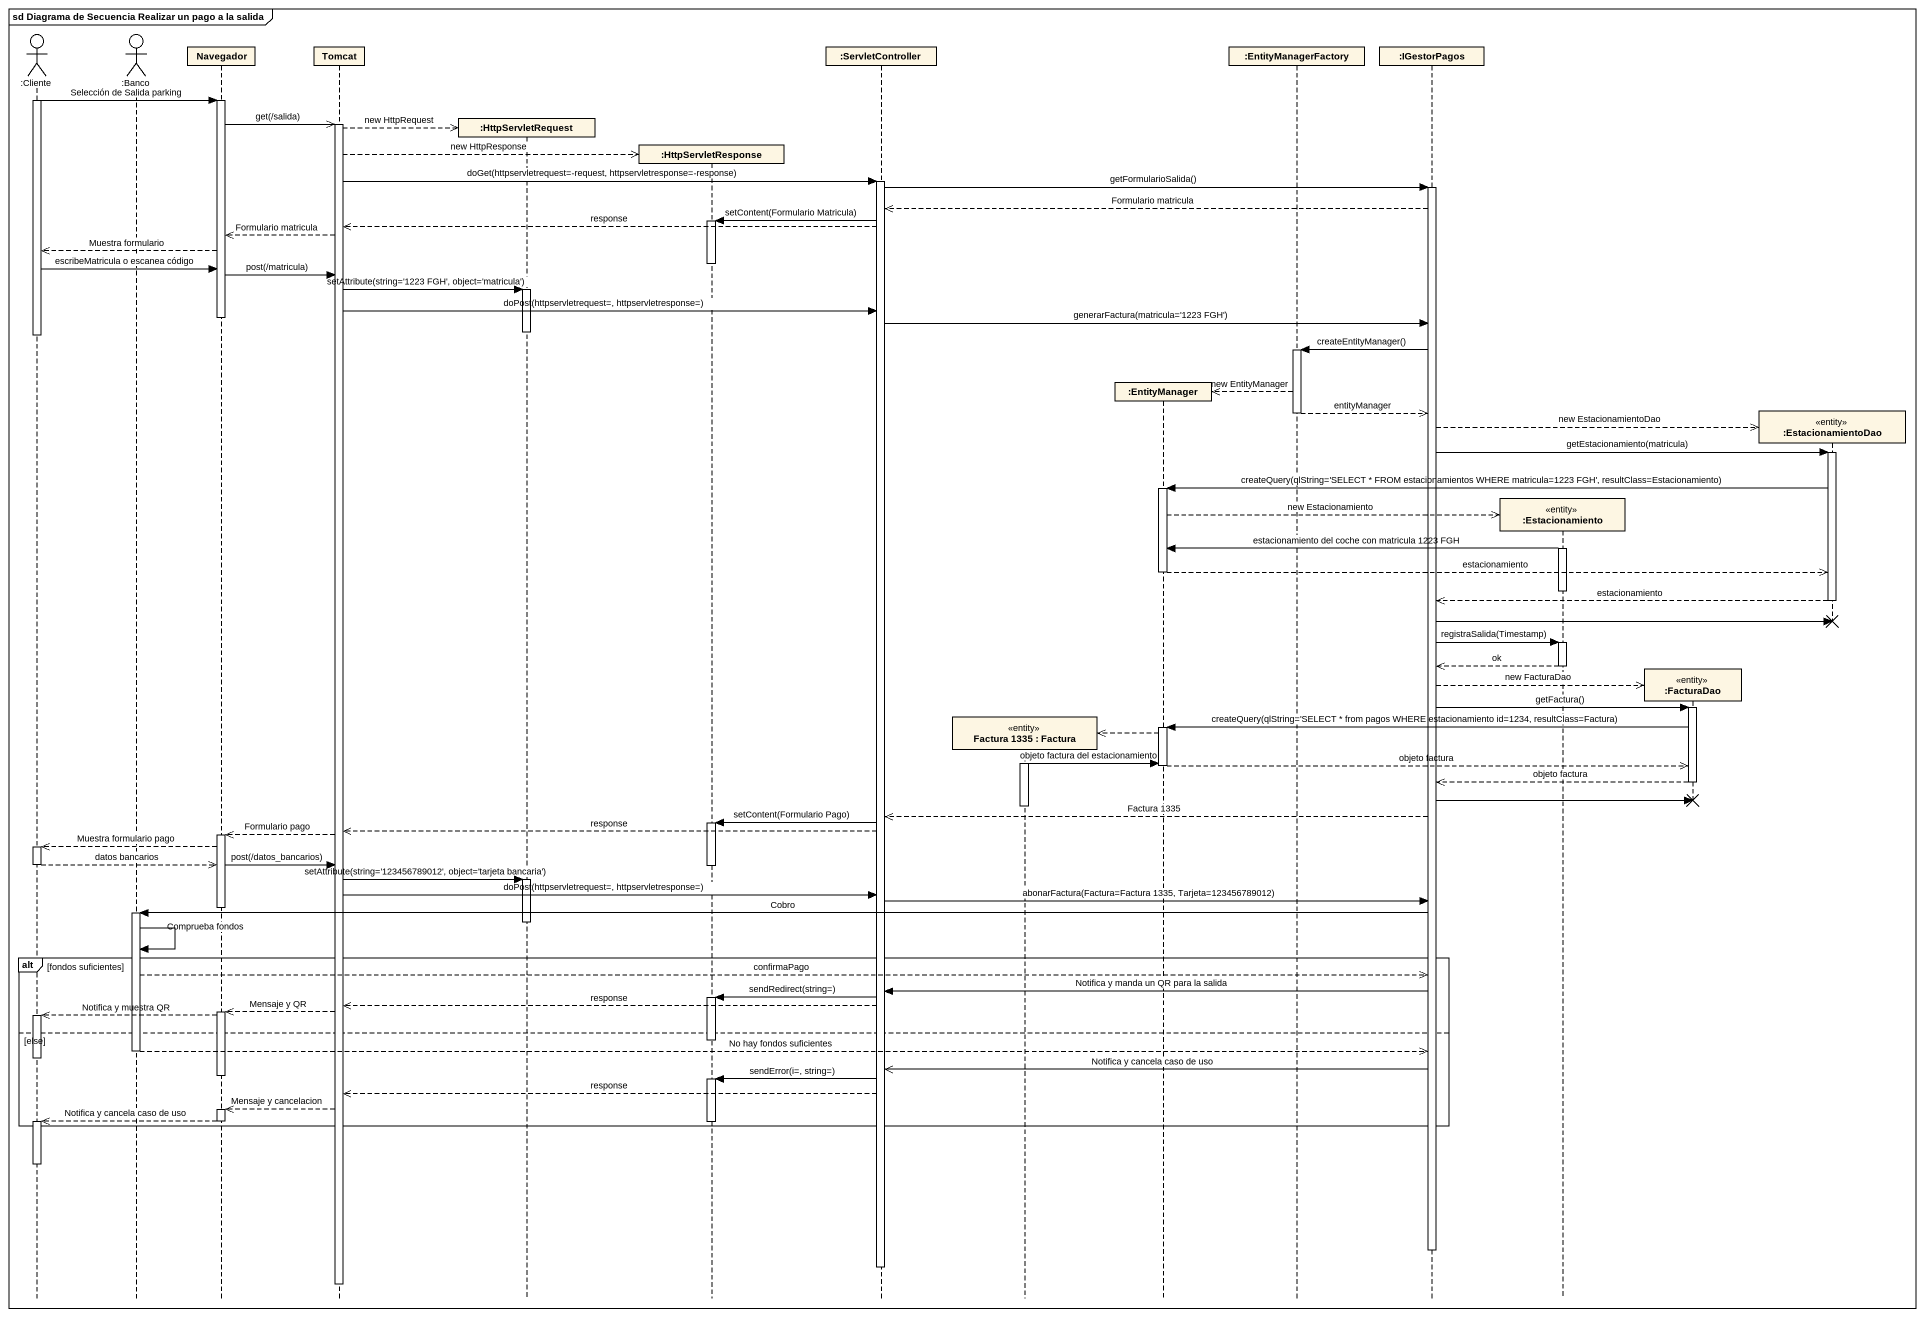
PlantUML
@startuml
mainframe sd Diagrama de Secuencia Realizar un pago a la salida
hide footbox
actor ":Cliente" as Cliente
actor ":Banco" as Banco
participant Navegador
participant Tomcat
participant ":HttpServletRequest" as HttpServletRequest
participant ":HttpServletResponse" as HttpServletResponse
participant ":ServletController" as ServletController
participant "Factura 1335 : Factura" as Factura_1335 <<entity>>
participant ":EntityManager" as EntityManager
participant ":EntityManagerFactory" as EntityManagerFactory
participant ":IGestorPagos" as IGestorPagos
participant ":Estacionamiento" as Estacionamiento <<entity>>
participant ":FacturaDao" as FacturaDao <<entity>>
participant ":EstacionamientoDao" as EstacionamientoDao <<entity>>

activate Cliente
Cliente -> Navegador : Selección de Salida parking
activate Navegador
Navegador ->> Tomcat : get(/salida)
activate Tomcat
Tomcat -->> HttpServletRequest ** : new HttpRequest
Tomcat -->> HttpServletResponse ** : new HttpResponse
Tomcat -> ServletController : doGet(httpservletrequest=-request, httpservletresponse=-response)
activate ServletController
ServletController -> IGestorPagos : getFormularioSalida()
activate IGestorPagos
IGestorPagos -->> ServletController : Formulario matricula
ServletController -> HttpServletResponse : setContent(Formulario Matricula)
activate HttpServletResponse
ServletController -->> Tomcat : response
Tomcat -->> Navegador : Formulario matricula
Navegador -->> Cliente : Muestra formulario
deactivate HttpServletResponse
Cliente -> Navegador : escribeMatricula o escanea código
Navegador -> Tomcat : post(/matricula)
Tomcat -> HttpServletRequest : setAttribute(string='1223 FGH', object='matricula')
activate HttpServletRequest
Tomcat -> ServletController : doPost(httpservletrequest=, httpservletresponse=)
deactivate Navegador
ServletController -> IGestorPagos : generarFactura(matricula='1223 FGH')
deactivate HttpServletRequest
deactivate Cliente
IGestorPagos -> EntityManagerFactory : createEntityManager()
activate EntityManagerFactory
EntityManagerFactory -->> EntityManager ** : new EntityManager
EntityManagerFactory -->> IGestorPagos : entityManager
deactivate EntityManagerFactory
IGestorPagos -->> EstacionamientoDao ** : new EstacionamientoDao
IGestorPagos -> EstacionamientoDao : getEstacionamiento(matricula)
activate EstacionamientoDao
EstacionamientoDao -> EntityManager : createQuery(qlString='SELECT * FROM estacionamientos WHERE matricula=1223 FGH', resultClass=Estacionamiento)
activate EntityManager
EntityManager -->> Estacionamiento ** : new Estacionamiento
activate Estacionamiento
Estacionamiento -> EntityManager : estacionamiento del coche con matricula 1223 FGH
EntityManager -->> EstacionamientoDao : estacionamiento
deactivate EntityManager
deactivate Estacionamiento
EstacionamientoDao -->> IGestorPagos : estacionamiento
deactivate EstacionamientoDao
IGestorPagos -> EstacionamientoDao !!
IGestorPagos -> Estacionamiento : registraSalida(Timestamp)
activate Estacionamiento
Estacionamiento -->> IGestorPagos : ok
deactivate Estacionamiento
IGestorPagos -->> FacturaDao ** : new FacturaDao
IGestorPagos -> FacturaDao : getFactura()
activate FacturaDao
FacturaDao -> EntityManager : createQuery(qlString='SELECT * from pagos WHERE estacionamiento id=1234, resultClass=Factura)
activate EntityManager
EntityManager -->> Factura_1335 **
activate Factura_1335
Factura_1335 -> EntityManager : objeto factura del estacionamiento
EntityManager -->> FacturaDao : objeto factura
deactivate EntityManager
FacturaDao -->> IGestorPagos : objeto factura
deactivate FacturaDao
IGestorPagos -> FacturaDao !!
deactivate Factura_1335
IGestorPagos -->> ServletController : Factura 1335
ServletController -> HttpServletResponse : setContent(Formulario Pago)
activate HttpServletResponse
ServletController -->> Tomcat : response
Tomcat -->> Navegador : Formulario pago
activate Navegador
Navegador -->> Cliente : Muestra formulario pago
activate Cliente
Cliente -->> Navegador : datos bancarios
Navegador -> Tomcat : post(/datos_bancarios)
deactivate Cliente
deactivate HttpServletResponse
Tomcat -> HttpServletRequest : setAttribute(string='123456789012', object='tarjeta bancaria')
activate HttpServletRequest
Tomcat -> ServletController : doPost(httpservletrequest=, httpservletresponse=)
ServletController -> IGestorPagos : abonarFactura(Factura=Factura 1335, Tarjeta=123456789012)
deactivate Navegador
IGestorPagos -> Banco : Cobro
activate Banco
deactivate HttpServletRequest
Banco -> Banco : Comprueba fondos
alt fondos suficientes
  Banco -->> IGestorPagos : confirmaPago
  IGestorPagos -> ServletController : Notifica y manda un QR para la salida
  ServletController -> HttpServletResponse : sendRedirect(string=)
  activate HttpServletResponse
  ServletController -->> Tomcat : response
  Tomcat -->> Navegador : Mensaje y QR
  activate Navegador
  Navegador -->> Cliente : Notifica y muestra QR
  activate Cliente
else else
  deactivate HttpServletResponse
  Banco -->> IGestorPagos : No hay fondos suficientes
  deactivate Banco
  deactivate Cliente
  IGestorPagos ->> ServletController : Notifica y cancela caso de uso
  deactivate Navegador
  ServletController -> HttpServletResponse : sendError(i=, string=)
  activate HttpServletResponse
  ServletController -->> Tomcat : response
  Tomcat -->> Navegador : Mensaje y cancelacion
  activate Navegador
  Navegador -->> Cliente : Notifica y cancela caso de uso
  deactivate Navegador
  activate Cliente
  deactivate HttpServletResponse
end
deactivate Cliente
deactivate IGestorPagos
deactivate ServletController
deactivate Tomcat
@enduml
